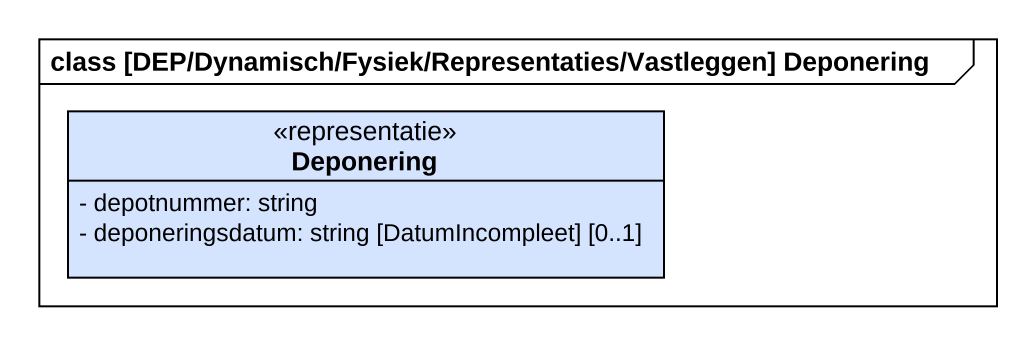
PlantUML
@startuml
mainframe class [DEP/Dynamisch/Fysiek/Representaties/Vastleggen] Deponering
hide circle
hide empty members
skinparam classAttributeIconSize 0
class Deponering <<representatie>> #D4E3FE {
  - depotnummer: string
  - deponeringsdatum: string [DatumIncompleet] [0..1]
}
@enduml
